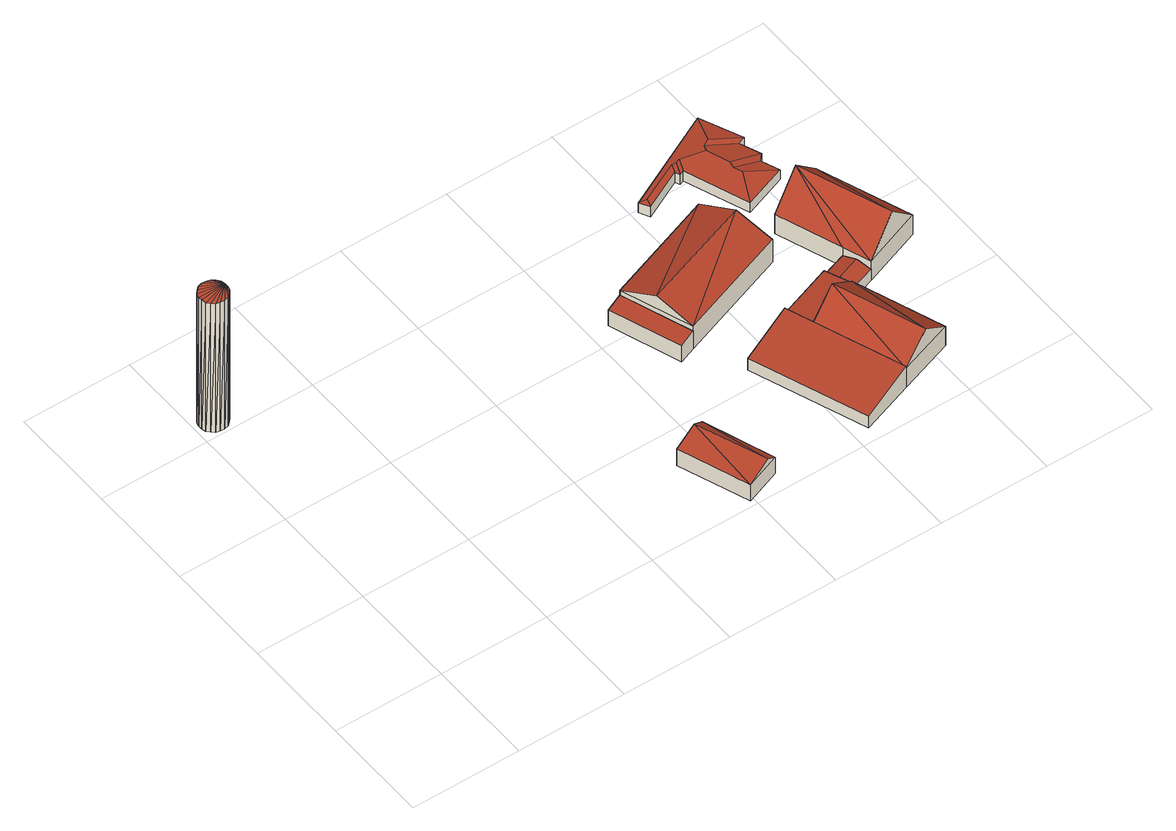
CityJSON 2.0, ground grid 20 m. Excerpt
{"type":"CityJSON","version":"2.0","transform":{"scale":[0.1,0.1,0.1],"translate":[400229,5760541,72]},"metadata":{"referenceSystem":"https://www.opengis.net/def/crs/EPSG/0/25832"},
"CityObjects":{
"building1":{"type":"Building","attributes":{"Geometrietyp2DReferenz":"1000","Gemeindeschluessel":"05515000","function":"51002_1251","roofType":"9999","measuredHeight":28.67},"geometry":[{"type":"Solid","lod":"2","boundaries":[[[[0,1,2]],[[1,3,2]],[[4,5,0]],[[5,1,0]],[[6,7,4]],[[7,5,4]],[[8,9,6]],[[9,7,6]],[[10,11,8]],[[11,9,8]],[[12,13,10]],[[13,11,10]],[[14,15,12]],[[15,13,12]],[[16,17,14]],[[17,15,14]],[[18,19,16]],[[19,17,16]],[[20,21,18]],[[21,19,18]],[[22,23,20]],[[23,21,20]],[[24,25,22]],[[25,23,22]],[[26,27,24]],[[27,25,24]],[[28,29,26]],[[29,27,26]],[[30,31,28]],[[31,29,28]],[[32,33,30]],[[33,31,30]],[[34,35,32]],[[35,33,32]],[[36,37,34]],[[37,35,34]],[[38,39,36]],[[39,37,36]],[[2,3,38]],[[3,39,38]],[[3,1,39]],[[1,5,39]],[[5,7,39]],[[7,9,39]],[[9,11,39]],[[11,13,39]],[[13,15,39]],[[15,17,39]],[[17,19,39]],[[19,21,39]],[[21,23,39]],[[23,25,39]],[[25,27,39]],[[27,29,39]],[[29,31,39]],[[31,33,39]],[[35,37,39]],[[33,35,39]],[[0,2,4]],[[2,38,4]],[[38,36,4]],[[36,34,4]],[[34,32,4]],[[32,30,4]],[[30,28,4]],[[28,26,4]],[[26,24,4]],[[24,22,4]],[[22,20,4]],[[20,18,4]],[[18,16,4]],[[16,14,4]],[[14,12,4]],[[12,10,4]],[[10,8,4]],[[8,6,4]]]],"semantics":{"surfaces":[{"type":"WallSurface"},{"type":"GroundSurface"},{"type":"RoofSurface"}],"values":[[0,0,0,0,0,0,0,0,0,0,0,0,0,0,0,0,0,0,0,0,0,0,0,0,0,0,0,0,0,0,0,0,0,0,0,0,0,0,0,0,1,1,1,1,1,1,1,1,1,1,1,1,1,1,1,1,1,1,2,2,2,2,2,2,2,2,2,2,2,2,2,2,2,2,2,2]]}}]},
"building2":{"type":"Building","attributes":{"Gemeindeschluessel":"05515000","Geometrietyp2DReferenz":"3000","function":"31001_2700","roofType":"3100","measuredHeight":5.04},"geometry":[{"type":"Solid","lod":"2","boundaries":[[[[40,41,42,43]],[[44,45,41,40]],[[46,47,45,44]],[[43,42,47,46]],[[40,48,44]],[[46,49,43]],[[48,40,43]],[[43,49,48]],[[44,48,49]],[[49,46,44]],[[41,45,47,42]]]],"semantics":{"surfaces":[{"type":"WallSurface"},{"type":"RoofSurface"},{"type":"GroundSurface"}],"values":[[0,0,0,0,0,0,1,1,1,1,2]]}}]},
"building3":{"type":"Building","attributes":{"Gemeindeschluessel":"05515000","Geometrietyp2DReferenz":"3000","function":"31001_2700","roofType":"2100","measuredHeight":4},"geometry":[{"type":"Solid","lod":"2","boundaries":[[[[50,51,52,53]],[[54,55,51,50]],[[56,57,55,54]],[[53,52,57,56]],[[54,50,53,56]],[[51,55,57,52]]]],"semantics":{"surfaces":[{"type":"WallSurface"},{"type":"RoofSurface"},{"type":"GroundSurface"}],"values":[[0,0,0,0,1,2]]}}]},
"building4":{"type":"Building","attributes":{"Gemeindeschluessel":"05515000","Geometrietyp2DReferenz":"3000","function":"31001_2700","roofType":"2100","measuredHeight":4.72},"geometry":[{"type":"Solid","lod":"2","boundaries":[[[[58,59,60,61]],[[62,63,59,58]],[[64,65,63,62]],[[66,67,65,64]],[[61,60,67,66]],[[64,62,58,61,66]],[[59,63,65,67,60]]]],"semantics":{"surfaces":[{"type":"WallSurface"},{"type":"RoofSurface"},{"type":"GroundSurface"}],"values":[[0,0,0,0,0,1,2]]}}]},
"building5":{"type":"Building","attributes":{"Gemeindeschluessel":"05515000","Geometrietyp2DReferenz":"3000","function":"31001_2700","roofType":"3100","measuredHeight":7.73},"geometry":[{"type":"Solid","lod":"2","boundaries":[[[[68,69,57,70]],[[71,72,69,68]],[[73,52,72,71]],[[70,57,52,73]],[[68,74,71]],[[73,75,70]],[[75,74,68]],[[68,70,75]],[[73,71,74]],[[74,75,73]],[[69,72,52,57]]]],"semantics":{"surfaces":[{"type":"WallSurface"},{"type":"RoofSurface"},{"type":"GroundSurface"}],"values":[[0,0,0,0,0,0,1,1,1,1,2]]}}]},
"building6":{"type":"Building","attributes":{"Gemeindeschluessel":"05515000","Geometrietyp2DReferenz":"3000","function":"31001_2700","roofType":"2100","measuredHeight":3.9},"geometry":[{"type":"Solid","lod":"2","boundaries":[[[[76,77,78,79]],[[80,63,77,76]],[[81,59,63,80]],[[79,78,59,81]],[[80,76,79,81]],[[77,63,59,78]]]],"semantics":{"surfaces":[{"type":"WallSurface"},{"type":"RoofSurface"},{"type":"GroundSurface"}],"values":[[0,0,0,0,1,2]]}}]},
"building7":{"type":"Building","attributes":{"Gemeindeschluessel":"05515000","Geometrietyp2DReferenz":"3000","function":"31001_1000","roofType":"5000","measuredHeight":8.39},"address":[{"country":"Germany","locality":"Münster","thoroughfareNumber":"60a","thoroughfareName":"Am Rüschhaus"}],"geometry":[{"type":"Solid","lod":"2","boundaries":[[[[82,77,63,83]],[[84,85,77,82]],[[86,87,85,84]],[[88,65,87,86]],[[83,63,65,88]],[[89,86,84]],[[89,84,82]],[[82,90,89]],[[88,89,90]],[[90,83,88]],[[83,90,82]],[[86,89,88]],[[77,85,87,65,63]]]],"semantics":{"surfaces":[{"type":"WallSurface"},{"type":"RoofSurface"},{"type":"GroundSurface"}],"values":[[0,0,0,0,0,1,1,1,1,1,0,0,2]]}}]},
"building8":{"type":"Building","attributes":{"Gemeindeschluessel":"05515000","Geometrietyp2DReferenz":"3000","function":"31001_2460","roofType":"3100","measuredHeight":3.21},"geometry":[{"type":"Solid","lod":"2","boundaries":[[[[91,92,77,93]],[[94,78,92,91]],[[95,96,78,94]],[[97,98,96,95]],[[99,100,98,97]],[[101,85,100,99]],[[93,77,85,101]],[[95,94,91,97]],[[93,101,99,97,91]],[[92,78,96,98,100,85,77]]]],"semantics":{"surfaces":[{"type":"WallSurface"},{"type":"RoofSurface"},{"type":"GroundSurface"}],"values":[[0,0,0,0,0,0,0,1,1,2]]}}]},
"building9":{"type":"Building","attributes":{"Gemeindeschluessel":"05515000","Geometrietyp2DReferenz":"3000","function":"31001_2700","roofType":"5000","measuredHeight":3.21},"geometry":[{"type":"Solid","lod":"2","boundaries":[[[[102,103,104,105]],[[106,107,103,102]],[[108,109,107,106]],[[110,111,109,108]],[[112,113,111,110]],[[114,115,113,112]],[[116,117,115,114]],[[118,119,117,116]],[[120,121,119,118]],[[122,123,121,120]],[[124,125,123,122]],[[105,104,125,124]],[[124,122,126]],[[126,122,120,127]],[[127,120,118,128]],[[128,118,116,129]],[[130,131,132,129,116,114,133]],[[114,112,133]],[[133,112,110,130]],[[130,110,108,131]],[[132,131,108,106,134]],[[134,106,102,135]],[[102,105,135]],[[127,128,129,132,134,135,105,124,126]],[[103,107,109,111,113,115,117,119,121,123,125,104]]]],"semantics":{"surfaces":[{"type":"WallSurface"},{"type":"RoofSurface"},{"type":"GroundSurface"}],"values":[[0,0,0,0,0,0,0,0,0,0,0,0,1,1,1,1,1,1,1,1,1,1,1,1,2]]}}]},
"building10":{"type":"Building","attributes":{"Gemeindeschluessel":"05515000","Geometrietyp2DReferenz":"3000","function":"31001_1000","roofType":"5000","measuredHeight":10.1},"address":[{"country":"Germany","locality":"Münster","thoroughfareNumber":"60","thoroughfareName":"Am Rüschhaus"}],"geometry":[{"type":"Solid","lod":"2","boundaries":[[[[136,137,96,138]],[[139,140,137,136]],[[141,142,140,139]],[[143,100,142,141]],[[138,96,100,143]],[[143,144,145]],[[138,143,145]],[[145,136,138]],[[144,141,139]],[[139,145,144]],[[136,145,139]],[[141,144,143]],[[137,140,142,100,96]]]],"semantics":{"surfaces":[{"type":"WallSurface"},{"type":"RoofSurface"},{"type":"GroundSurface"}],"values":[[0,0,0,0,0,1,1,1,1,1,0,0,2]]}}]}
},
"vertices":[
[56,641,297],[56,641,10],[51,647,297],[51,647,10],[58,633,297],[58,633,10],[58,626,297],[58,626,10],[56,618,297],[56,618,10],[51,612,297],[51,612,10],[45,607,297],[45,607,10],[37,605,297],[37,605,10],[29,605,297],[29,605,10],[22,607,297],[22,607,10],[16,612,297],[16,612,10],[11,618,297],[11,618,10],[9,626,297],[9,626,10],[9,633,297],[9,633,10],[11,641,297],[11,641,10],[16,647,297],[16,647,10],[22,652,297],[22,652,10],[29,654,297],[29,654,10],[37,654,297],[37,654,10],[45,652,297],[45,652,10],
[658,33,45],[658,33,9],[612,159,9],[612,159,45],[594,9,45],[594,9,9],[547,136,45],[547,136,9],[639,26,59],[592,152,59],
[681,305,44],[681,305,9],[711,316,9],[711,316,49],[636,432,44],[636,432,9],[666,443,49],[666,443,9],
[848,267,56],[848,267,9],[752,232,9],[752,232,34],[866,219,56],[866,219,9],[925,59,56],[925,59,9],[829,25,34],[829,25,9],
[870,517,59],[870,517,9],[666,443,59],[916,390,59],[916,390,9],[711,316,59],[893,453,86],[689,380,86],
[966,255,48],[966,255,9],[949,303,9],[949,303,44],[866,219,48],[848,267,44],
[966,255,51],[866,219,51],[967,254,51],[967,254,9],[1025,94,51],[1025,94,9],[925,59,51],[974,76,93],[916,237,93],
[958,278,41],[958,278,9],[966,255,34],[949,303,34],[996,319,34],[996,319,9],[1005,295,41],[1005,295,9],[1014,270,34],[1014,270,9],[967,254,34],
[1024,609,30],[1024,609,8],[991,684,8],[991,684,30],[1010,604,30],[1010,604,8],[1025,566,30],[1025,566,8],[1015,555,30],[1015,555,8],[1028,522,30],[1028,522,8],[950,494,30],[950,494,8],[907,608,30],[907,608,8],[899,604,30],[899,604,8],[895,613,30],[895,613,8],[823,577,30],[823,577,8],[813,595,30],[813,595,8],[827,591,32],[900,627,32],[907,625,33],[915,629,33],[968,562,39],[970,574,40],[955,614,40],[974,547,39],[960,626,38],[972,631,39],
[954,436,52],[954,436,9],[996,319,52],[1061,476,52],[1061,476,9],[1122,310,52],[1122,310,9],[1014,270,52],[1069,291,110],[1008,456,110]
]}
